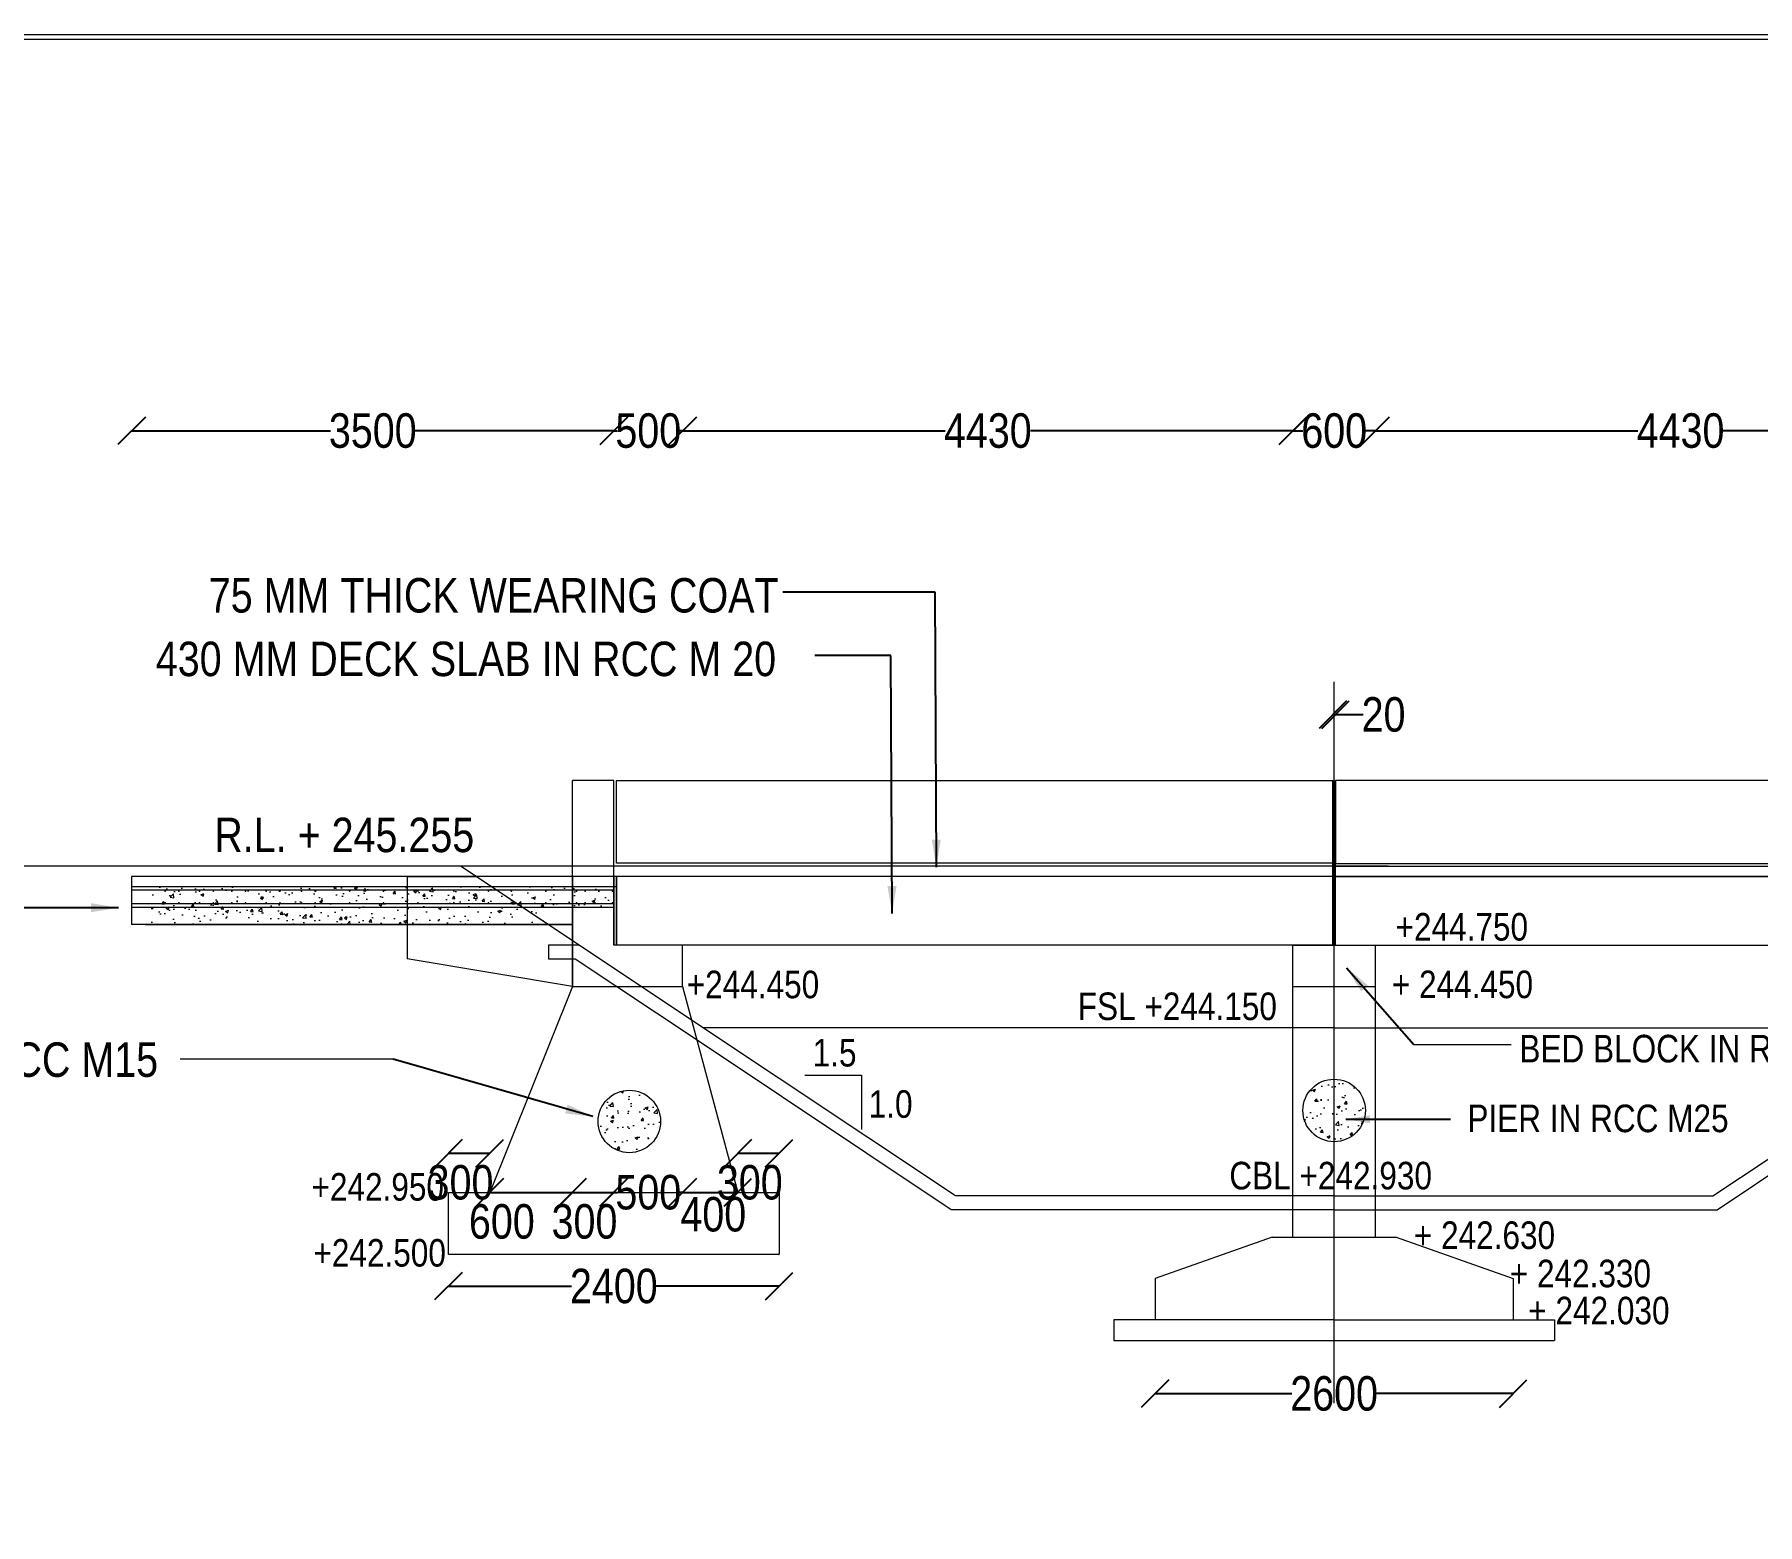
# Model space of a CAD drawing. Header units: millimetres. Extents: x 451477 to 512853, y -21633 to 24034.
# Drawn here: x 465391 to 477900, y 13215 to 24034 of the extents above; entities that cross this region are included whole.
import ezdxf

# ---------------------------------------------------------------- set-up
doc = ezdxf.new("R2010")
doc.units = ezdxf.units.MM
doc.header["$LTSCALE"] = 300
doc.header["$MEASUREMENT"] = 0
doc.styles.add('ARIAL NARROW', font='ARIALN.TTF', dxfattribs={"height": 250})
doc.dimstyles.get("Standard").update_dxf_attribs({"dimtxt": 200, "dimasz": 200, "dimexe": 0.18, "dimexo": 0.0625, "dimgap": 0.09, "dimtad": 0, "dimdec": 0, "dimzin": 0, "dimdsep": 46, "dimtxsty": 'ARIAL NARROW', "dimcen": 0.0851, "dimdle": 0.1, "dimse1": 1, "dimse2": 1, "dimadec": 0, "dimazin": 0, "dimtfac": 1, "dimtdec": 0, "dimtofl": 0, "dimtmove": 0, "dimatfit": 3, "dimfxl": 1, "dimtolj": 1, "dimtzin": 0, "dimarcsym": 0})
doc.dimstyles.new('STANDARD$0', dxfattribs={"dimscale": 88.888889, "dimtxt": 0.02, "dimasz": 0.02, "dimexe": 0.05, "dimexo": 0.1, "dimgap": 0.002, "dimtad": 2, "dimdec": 0, "dimzin": 1, "dimdsep": 46, "dimtxsty": 'Standard', "dimcen": 0.09, "dimadec": 0, "dimazin": 0, "dimtfac": 1, "dimtdec": 4, "dimtofl": 0, "dimtmove": 0, "dimatfit": 3, "dimfxl": 1, "dimtolj": 1, "dimtzin": 1, "dimarcsym": 0})
doc.dimstyles.new('STANDARD$7', dxfattribs={"dimtxt": 2, "dimasz": 2, "dimexe": 1.25, "dimexo": 0.625, "dimtad": 1, "dimdec": 0, "dimlfac": 0.5, "dimdsep": 46, "dimtxsty": 'ARIAL NARROW', "dimcen": 2.5, "dimdle": 0.1, "dimse1": 1, "dimse2": 1, "dimadec": 0, "dimazin": 0, "dimtfac": 1, "dimtdec": 0, "dimtmove": 0, "dimatfit": 3, "dimfxl": 1, "dimtolj": 1, "dimtzin": 0, "dimarcsym": 0})

# ---------------------------------------------------------------- blocks, each defined once
blk = doc.blocks.new('_Oblique')
at = {"color": 0, "linetype": 'ByBlock', "lineweight": -2}
blk.add_line((-0.5, -0.5), (0.5, 0.5), dxfattribs=at)
blk = doc.blocks.new('*D2')
at = {"color": 0, "lineweight": -2, "transparency": 16777216}
for p, q in [((474816, 19095), (474836, 19095)), ((474836, 19095), (475036, 19095))]:
    blk.add_line(p, q, dxfattribs=at)
at = {"layer": 'Defpoints', "color": 0, "lineweight": 9, "transparency": 16777216}
for p in [(474836, 19095), (474836, 18766), (474817, 18616)]:
    blk.add_point(p, dxfattribs=at)
at = {"color": 0, "lineweight": -2, "transparency": 16777216, "xscale": 200, "yscale": 200, "zscale": 200, "rotation": 180}
blk.add_blockref('_Oblique', (474817, 19095), dxfattribs=at)
at = {"color": 0, "lineweight": -2, "transparency": 16777216, "xscale": 200, "yscale": 200, "zscale": 200}
blk.add_blockref('_Oblique', (474836, 19095), dxfattribs=at)
at = {"color": 0, "lineweight": 9, "transparency": 16777216, "insert": (475185, 19095), "char_height": 250, "attachment_point": 5, "style": 'ARIAL NARROW'}
blk.add_mtext('\\A1;20', dxfattribs=at)
blk = doc.blocks.new('*D3')
at = {"color": 0, "lineweight": -2, "transparency": 16777216}
for p, q in [((473526, 14165), (474519, 14165)), ((476127, 14165), (475134, 14165))]:
    blk.add_line(p, q, dxfattribs=at)
at = {"layer": 'Defpoints', "color": 0, "lineweight": 9, "transparency": 16777216}
for p in [(473526, 14701), (476126, 14701), (476126, 14165)]:
    blk.add_point(p, dxfattribs=at)
at = {"color": 0, "lineweight": -2, "transparency": 16777216, "xscale": 200, "yscale": 200, "zscale": 200, "rotation": 180}
blk.add_blockref('_Oblique', (473526, 14165), dxfattribs=at)
at = {"color": 0, "lineweight": -2, "transparency": 16777216, "xscale": 200, "yscale": 200, "zscale": 200}
blk.add_blockref('_Oblique', (476126, 14165), dxfattribs=at)
at = {"color": 0, "lineweight": 9, "transparency": 16777216, "insert": (474826, 14165), "char_height": 250, "attachment_point": 5, "style": 'ARIAL NARROW'}
blk.add_mtext('\\A1;2600', dxfattribs=at)
blk = doc.blocks.new('*D5')
at = {"color": 0, "lineweight": -2, "transparency": 16777216}
for p, q in [((474526, 21156), (474600, 21156)), ((475126, 21156), (475053, 21156))]:
    blk.add_line(p, q, dxfattribs=at)
at = {"layer": 'Defpoints', "color": 0, "lineweight": 9, "transparency": 16777216}
for p in [(475126, 21156), (474526, 16245), (475126, 16245)]:
    blk.add_point(p, dxfattribs=at)
at = {"color": 0, "lineweight": -2, "transparency": 16777216, "xscale": 200, "yscale": 200, "zscale": 200, "rotation": 180}
blk.add_blockref('_Oblique', (474526, 21156), dxfattribs=at)
at = {"color": 0, "lineweight": -2, "transparency": 16777216, "xscale": 200, "yscale": 200, "zscale": 200}
blk.add_blockref('_Oblique', (475126, 21156), dxfattribs=at)
at = {"color": 0, "lineweight": 9, "transparency": 16777216, "insert": (474826, 21156), "char_height": 250, "attachment_point": 5, "style": 'ARIAL NARROW'}
blk.add_mtext('\\A1;600', dxfattribs=at)
blk = doc.blocks.new('*D10')
at = {"color": 0, "lineweight": -2, "transparency": 16777216}
for p, q in [((470096, 21156), (472002, 21156)), ((474527, 21156), (472621, 21156))]:
    blk.add_line(p, q, dxfattribs=at)
at = {"layer": 'Defpoints', "color": 0, "lineweight": 9, "transparency": 16777216}
for p in [(470097, 21156), (474526, 17421), (470097, 17271)]:
    blk.add_point(p, dxfattribs=at)
at = {"color": 0, "lineweight": -2, "transparency": 16777216, "xscale": 200, "yscale": 200, "zscale": 200, "rotation": 180}
blk.add_blockref('_Oblique', (470097, 21156), dxfattribs=at)
at = {"color": 0, "lineweight": -2, "transparency": 16777216, "xscale": 200, "yscale": 200, "zscale": 200}
blk.add_blockref('_Oblique', (474526, 21156), dxfattribs=at)
at = {"color": 0, "lineweight": 9, "transparency": 16777216, "insert": (472312, 21156), "char_height": 250, "attachment_point": 5, "style": 'ARIAL NARROW'}
blk.add_mtext('\\A1;4430', dxfattribs=at)
blk = doc.blocks.new('*D11')
at = {"color": 0, "lineweight": -2, "transparency": 16777216}
for p, q in [((469596, 21156), (469620, 21156)), ((470097, 21156), (470073, 21156))]:
    blk.add_line(p, q, dxfattribs=at)
at = {"layer": 'Defpoints', "color": 0, "lineweight": 9, "transparency": 16777216}
for p in [(469597, 21156), (469597, 16540), (470097, 16540)]:
    blk.add_point(p, dxfattribs=at)
at = {"color": 0, "lineweight": -2, "transparency": 16777216, "xscale": 200, "yscale": 200, "zscale": 200, "rotation": 180}
blk.add_blockref('_Oblique', (469597, 21156), dxfattribs=at)
at = {"color": 0, "lineweight": -2, "transparency": 16777216, "xscale": 200, "yscale": 200, "zscale": 200}
blk.add_blockref('_Oblique', (470097, 21156), dxfattribs=at)
at = {"color": 0, "lineweight": 9, "transparency": 16777216, "insert": (469847, 21156), "char_height": 250, "attachment_point": 5, "style": 'ARIAL NARROW'}
blk.add_mtext('\\A1;500', dxfattribs=at)
blk = doc.blocks.new('*D6')
at = {"color": 0, "lineweight": -2, "transparency": 16777216}
for p, q in [((475126, 21156), (477032, 21156)), ((479557, 21156), (477651, 21156))]:
    blk.add_line(p, q, dxfattribs=at)
at = {"layer": 'Defpoints', "color": 0, "lineweight": 9, "transparency": 16777216}
for p in [(479556, 21156), (475126, 17421), (479556, 17271)]:
    blk.add_point(p, dxfattribs=at)
at = {"color": 0, "lineweight": -2, "transparency": 16777216, "xscale": 200, "yscale": 200, "zscale": 200, "rotation": 180}
blk.add_blockref('_Oblique', (475126, 21156), dxfattribs=at)
at = {"color": 0, "lineweight": -2, "transparency": 16777216, "xscale": 200, "yscale": 200, "zscale": 200}
blk.add_blockref('_Oblique', (479556, 21156), dxfattribs=at)
at = {"color": 0, "lineweight": 9, "transparency": 16777216, "insert": (477341, 21156), "char_height": 250, "attachment_point": 5, "style": 'ARIAL NARROW'}
blk.add_mtext('\\A1;4430', dxfattribs=at)
blk = doc.blocks.new('*D9')
at = {"color": 0, "lineweight": -2, "transparency": 16777216}
for p, q in [((474526, 21156), (474600, 21156)), ((475127, 21156), (475053, 21156))]:
    blk.add_line(p, q, dxfattribs=at)
at = {"layer": 'Defpoints', "color": 0, "lineweight": 9, "transparency": 16777216}
for p in [(474527, 21156), (474527, 16245), (475126, 16245)]:
    blk.add_point(p, dxfattribs=at)
at = {"color": 0, "lineweight": -2, "transparency": 16777216, "xscale": 200, "yscale": 200, "zscale": 200, "rotation": 180}
blk.add_blockref('_Oblique', (474527, 21156), dxfattribs=at)
at = {"color": 0, "lineweight": -2, "transparency": 16777216, "xscale": 200, "yscale": 200, "zscale": 200}
blk.add_blockref('_Oblique', (475126, 21156), dxfattribs=at)
at = {"color": 0, "lineweight": 9, "transparency": 16777216, "insert": (474827, 21156), "char_height": 250, "attachment_point": 5, "style": 'ARIAL NARROW'}
blk.add_mtext('\\A1;600', dxfattribs=at)
blk = doc.blocks.new('*D16')
at = {"color": 0, "lineweight": -2, "transparency": 16777216}
blk.add_line((470097, 15626), (470497, 15626), dxfattribs=at)
at = {"layer": 'Defpoints', "color": 0, "lineweight": 9, "transparency": 16777216}
for p in [(470097, 15626), (470497, 15626), (470497, 15626)]:
    blk.add_point(p, dxfattribs=at)
at = {"color": 0, "lineweight": -2, "transparency": 16777216, "xscale": 200, "yscale": 200, "zscale": 200, "rotation": 180}
blk.add_blockref('_Oblique', (470097, 15626), dxfattribs=at)
at = {"color": 0, "lineweight": -2, "transparency": 16777216, "xscale": 200, "yscale": 200, "zscale": 200}
blk.add_blockref('_Oblique', (470497, 15626), dxfattribs=at)
at = {"color": 0, "lineweight": 9, "transparency": 16777216, "insert": (470319, 15466), "char_height": 250, "attachment_point": 5, "style": 'ARIAL NARROW'}
blk.add_mtext('\\A1;400', dxfattribs=at)
blk = doc.blocks.new('*D12')
at = {"color": 0, "lineweight": -2, "transparency": 16777216}
for p, q in [((466096, 21156), (467541, 21156)), ((469597, 21156), (468152, 21156))]:
    blk.add_line(p, q, dxfattribs=at)
at = {"layer": 'Defpoints', "color": 0, "lineweight": 9, "transparency": 16777216}
for p in [(466097, 21156), (469597, 17610), (466097, 17160)]:
    blk.add_point(p, dxfattribs=at)
at = {"color": 0, "lineweight": -2, "transparency": 16777216, "xscale": 200, "yscale": 200, "zscale": 200, "rotation": 180}
blk.add_blockref('_Oblique', (466097, 21156), dxfattribs=at)
at = {"color": 0, "lineweight": -2, "transparency": 16777216, "xscale": 200, "yscale": 200, "zscale": 200}
blk.add_blockref('_Oblique', (469597, 21156), dxfattribs=at)
at = {"color": 0, "lineweight": 9, "transparency": 16777216, "insert": (467847, 21156), "char_height": 250, "attachment_point": 5, "style": 'ARIAL NARROW'}
blk.add_mtext('\\A1;3500', dxfattribs=at)
blk = doc.blocks.new('*D14')
at = {"color": 0, "lineweight": -2, "transparency": 16777216}
for p, q in [((468396, 14945), (469289, 14945)), ((470797, 14945), (469904, 14945))]:
    blk.add_line(p, q, dxfattribs=at)
at = {"layer": 'Defpoints', "color": 0, "lineweight": 9, "transparency": 16777216}
for p in [(468396, 15245), (470797, 15245), (470797, 14945)]:
    blk.add_point(p, dxfattribs=at)
at = {"color": 0, "lineweight": -2, "transparency": 16777216, "xscale": 200, "yscale": 200, "zscale": 200, "rotation": 180}
blk.add_blockref('_Oblique', (468396, 14945), dxfattribs=at)
at = {"color": 0, "lineweight": -2, "transparency": 16777216, "xscale": 200, "yscale": 200, "zscale": 200}
blk.add_blockref('_Oblique', (470797, 14945), dxfattribs=at)
at = {"color": 0, "lineweight": 9, "transparency": 16777216, "insert": (469597, 14945), "char_height": 250, "attachment_point": 5, "style": 'ARIAL NARROW'}
blk.add_mtext('\\A1;2400', dxfattribs=at)
blk = doc.blocks.new('*D13')
at = {"color": 0, "lineweight": -2, "transparency": 16777216}
for p, q in [((469596, 15626), (469620, 15626)), ((470097, 15626), (470073, 15626))]:
    blk.add_line(p, q, dxfattribs=at)
at = {"layer": 'Defpoints', "color": 0, "lineweight": 9, "transparency": 16777216}
for p in [(469597, 15626), (470097, 15626), (470097, 15626)]:
    blk.add_point(p, dxfattribs=at)
at = {"color": 0, "lineweight": -2, "transparency": 16777216, "xscale": 200, "yscale": 200, "zscale": 200, "rotation": 180}
blk.add_blockref('_Oblique', (469597, 15626), dxfattribs=at)
at = {"color": 0, "lineweight": -2, "transparency": 16777216, "xscale": 200, "yscale": 200, "zscale": 200}
blk.add_blockref('_Oblique', (470097, 15626), dxfattribs=at)
at = {"color": 0, "lineweight": 9, "transparency": 16777216, "insert": (469847, 15626), "char_height": 250, "attachment_point": 5, "style": 'ARIAL NARROW'}
blk.add_mtext('\\A1;500', dxfattribs=at)
blk = doc.blocks.new('*D15')
at = {"color": 0, "lineweight": -2, "transparency": 16777216}
blk.add_line((469296, 15626), (469596, 15626), dxfattribs=at)
at = {"layer": 'Defpoints', "color": 0, "lineweight": 9, "transparency": 16777216}
for p in [(469297, 15626), (469596, 15626), (469596, 15626)]:
    blk.add_point(p, dxfattribs=at)
at = {"color": 0, "lineweight": -2, "transparency": 16777216, "xscale": 200, "yscale": 200, "zscale": 200, "rotation": 180}
blk.add_blockref('_Oblique', (469297, 15626), dxfattribs=at)
at = {"color": 0, "lineweight": -2, "transparency": 16777216, "xscale": 200, "yscale": 200, "zscale": 200}
blk.add_blockref('_Oblique', (469596, 15626), dxfattribs=at)
at = {"color": 0, "lineweight": 9, "transparency": 16777216, "insert": (469384, 15414), "char_height": 250, "attachment_point": 5, "style": 'ARIAL NARROW'}
blk.add_mtext('\\A1;300', dxfattribs=at)
blk = doc.blocks.new('*D17')
at = {"color": 0, "lineweight": -2, "transparency": 16777216}
blk.add_line((468696, 15626), (469296, 15626), dxfattribs=at)
at = {"layer": 'Defpoints', "color": 0, "lineweight": 9, "transparency": 16777216}
for p in [(468697, 15626), (469296, 15626), (469296, 15626)]:
    blk.add_point(p, dxfattribs=at)
at = {"color": 0, "lineweight": -2, "transparency": 16777216, "xscale": 200, "yscale": 200, "zscale": 200, "rotation": 180}
blk.add_blockref('_Oblique', (468697, 15626), dxfattribs=at)
at = {"color": 0, "lineweight": -2, "transparency": 16777216, "xscale": 200, "yscale": 200, "zscale": 200}
blk.add_blockref('_Oblique', (469296, 15626), dxfattribs=at)
at = {"color": 0, "lineweight": 9, "transparency": 16777216, "insert": (468784, 15414), "char_height": 250, "attachment_point": 5, "style": 'ARIAL NARROW'}
blk.add_mtext('\\A1;600', dxfattribs=at)
blk = doc.blocks.new('*D18')
at = {"color": 0, "lineweight": -2, "transparency": 16777216}
blk.add_line((468396, 15910), (468697, 15910), dxfattribs=at)
at = {"layer": 'Defpoints', "color": 0, "lineweight": 9, "transparency": 16777216}
for p in [(468397, 15910), (468696, 15910), (468696, 15910)]:
    blk.add_point(p, dxfattribs=at)
at = {"color": 0, "lineweight": -2, "transparency": 16777216, "xscale": 200, "yscale": 200, "zscale": 200, "rotation": 180}
blk.add_blockref('_Oblique', (468397, 15910), dxfattribs=at)
at = {"color": 0, "lineweight": -2, "transparency": 16777216, "xscale": 200, "yscale": 200, "zscale": 200}
blk.add_blockref('_Oblique', (468696, 15910), dxfattribs=at)
at = {"color": 0, "lineweight": 9, "transparency": 16777216, "insert": (468484, 15698), "char_height": 250, "attachment_point": 5, "style": 'ARIAL NARROW'}
blk.add_mtext('\\A1;300', dxfattribs=at)
blk = doc.blocks.new('*D19')
at = {"color": 0, "lineweight": -2, "transparency": 16777216}
blk.add_line((470497, 15910), (470797, 15910), dxfattribs=at)
at = {"layer": 'Defpoints', "color": 0, "lineweight": 9, "transparency": 16777216}
for p in [(470497, 15910), (470796, 15910), (470796, 15910)]:
    blk.add_point(p, dxfattribs=at)
at = {"color": 0, "lineweight": -2, "transparency": 16777216, "xscale": 200, "yscale": 200, "zscale": 200, "rotation": 180}
blk.add_blockref('_Oblique', (470497, 15910), dxfattribs=at)
at = {"color": 0, "lineweight": -2, "transparency": 16777216, "xscale": 200, "yscale": 200, "zscale": 200}
blk.add_blockref('_Oblique', (470796, 15910), dxfattribs=at)
at = {"color": 0, "lineweight": 9, "transparency": 16777216, "insert": (470584, 15698), "char_height": 250, "attachment_point": 5, "style": 'ARIAL NARROW'}
blk.add_mtext('\\A1;300', dxfattribs=at)

msp = doc.modelspace()

# ---------------------------------------------------------------- hatches: boundary and pattern name
at = {"lineweight": 9}
h = msp.add_hatch(dxfattribs=at)
h.set_pattern_fill('AR-CONC', color=0, scale=30, style=0)
h.set_pattern_definition([(50, (-105221.99, 36864.14), (215.178055, -18.82564), [22.5, -247.5]), (355, (-105222, 36864.14), (-41.6254, 225.65764), [18, -198]), (100.4514, (-105204.06, 36862.58), (173.552815, 206.83186), [19.12206, -210.34263]), (46.1842, (-105222, 36924.14), (320.17231, -49.6557), [33.75, -371.25]), (96.6356, (-105195.3, 36920), (280.39881, 292.23536), [28.68309, -315.5139]), (351.1842, (-105222, 36924.14), (280.39858, 292.23558), [27, -297]), (21, (-105191.99, 36909.14), (179.072116, -120.785667), [22.5, -247.5]), (326, (-105192, 36909.14), (72.9946, 217.54501), [18, -198]), (71.4514, (-105177.07, 36899.08), (252.06679, 96.75915), [19.12206, -210.34263]), (37.5, (-105221.99, 36864.144), (3.647957, 99.868156), [0, -195.6, 0, -201, 0, -198.75]), (7.5, (-105221.99, 36864.14), (78.920861, 118.323514), [0, -114.6, 0, -191.1, 0, -75.75]), (327.5, (-105288.89, 36864.14), (160.146731, -6.766462), [0, -75, 0, -234, 0, -310.5]), (317.5, (-105318.89, 36864.14), (174.95585, 30.031495), [0, -97.5, 0, -155.4, 0, -220.5])])
h.paths.add_polyline_path([(469596.5, 17845.9), (466196.5, 17845.9), (466196.5, 17570.9), (469096.5, 17570.9), (469096.5, 17695.9), (469596.5, 17695.9)])
h = msp.add_hatch(dxfattribs=at)
h.set_pattern_fill('AR-CONC', color=0, scale=30, style=0)
h.set_pattern_definition([(50, (-86165.76, -85613.62), (215.178055, -18.82564), [22.5, -247.5]), (355, (-86165.76, -85613.62), (-41.6254, 225.65764), [18, -198]), (100.4514, (-86147.83, -85615.2), (173.552815, 206.83186), [19.12206, -210.34263]), (46.1842, (-86165.76, -85553.62), (320.17231, -49.6557), [33.75, -371.25]), (96.6356, (-86139.08, -85557.76), (280.39881, 292.23536), [28.68309, -315.5139]), (351.1842, (-86165.76, -85553.62), (280.39858, 292.23558), [27, -297]), (21, (-86135.76, -85568.62), (179.072116, -120.785667), [22.5, -247.5]), (326, (-86135.76, -85568.62), (72.9946, 217.54501), [18, -198]), (71.4514, (-86120.84, -85578.7), (252.06679, 96.75915), [19.12206, -210.34263]), (37.5, (-86165.76, -85613.625), (3.647957, 99.868156), [0, -195.6, 0, -201, 0, -198.75]), (7.5, (-86165.76, -85613.62), (78.920861, 118.323514), [0, -114.6, 0, -191.1, 0, -75.75]), (327.5, (-86232.66, -85613.625), (160.146731, -6.766462), [0, -75, 0, -234, 0, -310.5]), (317.5, (-86262.66, -85613.62), (174.95585, 30.031495), [0, -97.5, 0, -155.4, 0, -220.5])])
edge = h.paths.add_edge_path()
edge.add_arc((474821.8, 16221.3), 226.8, 0, 360)
h = msp.add_hatch(dxfattribs=at)
h.set_pattern_fill('AR-CONC', color=0, scale=30, style=0)
h.set_pattern_definition([(50, (-84469.86, -85885.66), (215.178055, -18.82564), [22.5, -247.5]), (355, (-84469.86, -85885.66), (-41.6254, 225.65764), [18, -198]), (100.4514, (-84451.93, -85887.23), (173.552815, 206.83186), [19.12206, -210.34263]), (46.1842, (-84469.86, -85825.66), (320.17231, -49.6557), [33.75, -371.25]), (96.6356, (-84443.18, -85829.8), (280.39881, 292.23536), [28.68309, -315.5139]), (351.1842, (-84469.86, -85825.66), (280.39858, 292.23558), [27, -297]), (21, (-84439.86, -85840.66), (179.072116, -120.785667), [22.5, -247.5]), (326, (-84439.86, -85840.66), (72.9946, 217.54501), [18, -198]), (71.4514, (-84424.94, -85850.73), (252.06679, 96.75915), [19.12206, -210.34263]), (37.5, (-84469.86, -85885.66), (3.647957, 99.868156), [0, -195.6, 0, -201, 0, -198.75]), (7.5, (-84469.86, -85885.66), (78.920861, 118.323514), [0, -114.6, 0, -191.1, 0, -75.75]), (327.5, (-84536.76, -85885.66), (160.146731, -6.766462), [0, -75, 0, -234, 0, -310.5]), (317.5, (-84566.76, -85885.66), (174.95585, 30.031495), [0, -97.5, 0, -155.4, 0, -220.5])])
edge = h.paths.add_edge_path()
edge.add_arc((469709.4, 16141.2), 226.8, 0, 360)

# ---------------------------------------------------------------- linework, layer by layer
at = {"color": 0, "lineweight": 9}
for p, q in [((451512, 23998.6), (512818, 23998.6)), ((474826.5, 14096), (474826.5, 19333.5)), ((469296.5, 18015.9), (469296.7, 18615.9)), ((469596.5, 18615.9), (469296.5, 18615.9)), ((469596.7, 18615.9), (469296.7, 18615.9)), ((469536.5, 18615.9), (469356.5, 18615.9)), ((469536.7, 18615.9), (469356.7, 18615.9)), ((469596.5, 17920.9), (469596.5, 18615.9)), ((474816.5, 17440.9), (474816.5, 18615.9)), ((474816.5, 18015.9), (474816.5, 18615.9)), ((474836.5, 17440.9), (474836.5, 18615.9)), ((469296.5, 17120.9), (469296.5, 18015.9)), ((475218.5, 17995.9), (460576, 17995.9)), ((469596.1, 17920.9), (466096.1, 17920.9)), ((466096.1, 17920.9), (466096.1, 17570.9)), ((469596.5, 17920.9), (466196.5, 17920.9)), ((468596.5, 17920.9), (468096.5, 17920.9)), ((468096.5, 17920.9), (468596.5, 17920.9)), ((468096.5, 17920.9), (468096.5, 17320.9)), ((469796.5, 17120.9), (468484, 17995.9)), ((474816.5, 17920.9), (468596.5, 17920.9)), ((474816.5, 17920.9), (469051.5, 17920.9)), ((469296.5, 17920.9), (469296.5, 17120.9)), ((469596.5, 17920.9), (469596.5, 17420.9)), ((469596.5, 17420.9), (469596.5, 17920.9)), ((469616.5, 17920.9), (469616.5, 17420.9)), ((469616.5, 17420.9), (469616.5, 17920.9)), ((474816.5, 17420.9), (474816.5, 17940.9)), ((474816.5, 17420.9), (474816.5, 17920.9)), ((474826.5, 17995.9), (486860.9, 17995.9)), ((474836.5, 17420.9), (474836.5, 17940.9)), ((474836.5, 17420.9), (474836.5, 17920.9)), ((480601.5, 17920.9), (474836.5, 17920.9)), ((474836.5, 17920.9), (481356.5, 17920.9)), ((469616.1, 17845.9), (466096.1, 17845.9)), ((469596.1, 17820.9), (466096.1, 17820.9)), ((469616.5, 17845.9), (466196.5, 17845.9)), ((469596.5, 17820.9), (466196.5, 17820.9)), ((469596.1, 17720.9), (466096.1, 17720.9)), ((469596.1, 17695.9), (466096.1, 17695.9)), ((469596.5, 17720.9), (466196.5, 17720.9)), ((469596.5, 17695.9), (466196.5, 17695.9)), ((469296.5, 17570.9), (466096.1, 17570.9)), ((469296.5, 17570.9), (466196.5, 17570.9)), ((469346.5, 17420.9), (469121.5, 17420.9)), ((469121.5, 17420.9), (469121.5, 17320.9)), ((469296.5, 17420.9), (469296.5, 17120.9)), ((470096.5, 17420.9), (469596.5, 17420.9)), ((470096.5, 17420.9), (469596.5, 17420.9)), ((474826.5, 17420.9), (469951.5, 17420.9)), ((470096.5, 17120.9), (470096.5, 17420.9)), ((470096.5, 17120.9), (470096.5, 17420.9)), ((470096.5, 17120.9), (470096.5, 17420.9)), ((470096.5, 17120.9), (470096.5, 17420.9)), ((474526.5, 15300.6), (474526.5, 17420.9)), ((474526.5, 17420.9), (475126.5, 17420.9)), ((474816.5, 17420.9), (474836.5, 17420.9)), ((474826.5, 17420.9), (479701.5, 17420.9)), ((475126.5, 15300.6), (475126.5, 17420.9)), ((469296.5, 17120.9), (468096.5, 17320.9)), ((469121.5, 17320.9), (469316.1, 17320.9)), ((470200.8, 16731.2), (469315.4, 17320.8)), ((469296.5, 17120.9), (468696.5, 15626.1)), ((469296.5, 17120.9), (470096.5, 17120.9)), ((469296.5, 17120.9), (470096.5, 17120.9)), ((470161.6, 16877.5), (469796.5, 17120.9)), ((470096.5, 17120.9), (470496.5, 15626.1)), ((474526.5, 17120.9), (475126.5, 17120.9)), ((472077, 15600.6), (470161.6, 16877.5)), ((474826.5, 16820.9), (470246.5, 16820.9)), ((474826.5, 16820.9), (479406.5, 16820.9)), ((477576, 15600.6), (479475, 16866.5)), ((472046.5, 15500.7), (470200.8, 16731.2)), ((475405.2, 16699), (476110.7, 16699)), ((477606.5, 15500.7), (479452.2, 16731.2)), ((467994.1, 16593.2), (466448.8, 16593.2)), ((470983.6, 16478.1), (471395.2, 16478.1)), ((471395.2, 16478.1), (471395.2, 16082.8)), ((468396.5, 15176.6), (468396.5, 15626.1)), ((468396.5, 15626.1), (468696.5, 15626.1)), ((468765.9, 15626.1), (470575.5, 15626.1)), ((470496.5, 15626.1), (470796.5, 15626.1)), ((470796.5, 15626.1), (470796.5, 15176.6)), ((474826.5, 15600.9), (472076.5, 15600.9)), ((474826.5, 15600.6), (472077, 15600.6)), ((474826.5, 15600.9), (477576.5, 15600.9)), ((474826.5, 15600.6), (477576, 15600.6)), ((474826.5, 15500.6), (472046.8, 15500.6)), ((474826.5, 15500.6), (477576, 15500.6)), ((474826.5, 15500.6), (477606.2, 15500.6)), ((474376.5, 15300.6), (473526.5, 15000.6)), ((474376.5, 15300.6), (474526.5, 15300.6)), ((474526.5, 15300.6), (475126.5, 15300.6)), ((475126.5, 15300.6), (475276.5, 15300.6)), ((475276.5, 15300.6), (476126.5, 15000.6)), ((468397, 15176.1), (468396.5, 15176.6)), ((470796, 15176.1), (468397, 15176.1)), ((473526.5, 15000.6), (473526.5, 14700.6)), ((476126.5, 15000.6), (476126.5, 14700.6)), ((474826.5, 14700.6), (473226.5, 14700.6)), ((473226.5, 14700.6), (473226.5, 14550.6)), ((473926.5, 14700.6), (473776.5, 14700.6)), ((474826.5, 14700.6), (475726.5, 14700.6)), ((475726.5, 14700.6), (476426.5, 14700.6)), ((476426.5, 14700.6), (476426.5, 14550.6)), ((473226.5, 14550.6), (476426.5, 14550.6))]:
    msp.add_line(p, q, dxfattribs=at)
at = {"color": 0, "linetype": 'ByBlock', "lineweight": 9}
for points in [[(451477, 24033.6), (512853, 24033.6), (512853, -21632.9), (451477, -21632.9)], [(451512, 23998.6), (512818, 23998.6), (512818, -21597.9), (451512, -21597.9)]]:
    msp.add_lwpolyline(points, close=True, dxfattribs=at)
at = {"color": 0, "lineweight": 9}
for points in [[(469616.9, 18615.9), (474816.5, 18615.9), (474816.5, 18015.9), (469616.9, 18015.9)], [(480036.1, 18615.9), (474836.5, 18615.9), (474836.5, 18015), (480036.1, 18015)]]:
    msp.add_lwpolyline(points, close=True, dxfattribs=at)
at = {"color": 0, "lineweight": 9, "const_width": 6.25, "flags": 128}
for points in [[(466342.3, 17813.9, -1), (466336, 17813.9, -1)], [(466442.6, 17813.9, -1), (466436.4, 17813.9, -1)], [(466592.3, 17813.9, -1), (466586, 17813.9, -1)], [(466692.6, 17813.9, -1), (466686.4, 17813.9, -1)], [(466826.4, 17813.9, -1), (466820.1, 17813.9, -1)], [(466926.7, 17813.9, -1), (466920.5, 17813.9, -1)], [(467076.4, 17813.9, -1), (467070.1, 17813.9, -1)], [(467176.7, 17813.9, -1), (467170.5, 17813.9, -1)], [(467332.2, 17813.9, -1), (467325.9, 17813.9, -1)], [(467432.6, 17813.9, -1), (467426.3, 17813.9, -1)], [(467682.2, 17813.9, -1), (467675.9, 17813.9, -1)], [(467682.6, 17813.9, -1), (467676.3, 17813.9, -1)], [(467927.9, 17813.9, -1), (467921.7, 17813.9, -1)], [(467928.3, 17813.9, -1), (467922, 17813.9, -1)], [(468177.9, 17813.9, -1), (468171.7, 17813.9, -1)], [(468178.3, 17813.9, -1), (468172, 17813.9, -1)], [(468439.2, 17813.9, -1), (468433, 17813.9, -1)], [(468439.6, 17813.9, -1), (468433.4, 17813.9, -1)], [(468689.2, 17813.9, -1), (468683, 17813.9, -1)], [(468689.6, 17813.9, -1), (468683.4, 17813.9, -1)], [(468855.9, 17813.9, -1), (468849.6, 17813.9, -1)], [(468856.2, 17813.9, -1), (468850, 17813.9, -1)], [(469105.9, 17813.9, -1), (469099.6, 17813.9, -1)], [(469106.2, 17813.9, -1), (469100, 17813.9, -1)], [(469328.5, 17813.9, -1), (469322.2, 17813.9, -1)], [(469328.9, 17813.9, -1), (469322.6, 17813.9, -1)], [(469391.8, 17813.9, -1), (469385.5, 17813.9, -1)], [(469591.1, 17813.9, -1), (469584.8, 17813.9, -1)], [(466342.3, 17728.1, -1), (466336, 17728.1, -1)], [(466442.6, 17728.1, -1), (466436.4, 17728.1, -1)], [(466592.3, 17728.1, -1), (466586, 17728.1, -1)], [(466692.6, 17728.1, -1), (466686.4, 17728.1, -1)], [(466826.4, 17728.1, -1), (466820.1, 17728.1, -1)], [(466926.7, 17728.1, -1), (466920.5, 17728.1, -1)], [(467076.4, 17728.1, -1), (467070.1, 17728.1, -1)], [(467176.7, 17728.1, -1), (467170.5, 17728.1, -1)], [(467332.2, 17728.1, -1), (467325.9, 17728.1, -1)], [(467432.6, 17728.1, -1), (467426.3, 17728.1, -1)], [(467682.2, 17728.1, -1), (467675.9, 17728.1, -1)], [(467682.6, 17728.1, -1), (467676.3, 17728.1, -1)], [(467927.9, 17728.1, -1), (467921.7, 17728.1, -1)], [(467928.3, 17728.1, -1), (467922, 17728.1, -1)], [(468177.9, 17728.1, -1), (468171.7, 17728.1, -1)], [(468178.3, 17728.1, -1), (468172, 17728.1, -1)], [(468439.2, 17728.1, -1), (468433, 17728.1, -1)], [(468439.6, 17728.1, -1), (468433.4, 17728.1, -1)], [(468689.2, 17728.1, -1), (468683, 17728.1, -1)], [(468689.6, 17728.1, -1), (468683.4, 17728.1, -1)], [(468855.9, 17728.1, -1), (468849.6, 17728.1, -1)], [(468856.2, 17728.1, -1), (468850, 17728.1, -1)], [(469105.9, 17728.1, -1), (469099.6, 17728.1, -1)], [(469106.2, 17728.1, -1), (469100, 17728.1, -1)], [(469328.5, 17728.1, -1), (469322.2, 17728.1, -1)], [(469328.9, 17728.1, -1), (469322.6, 17728.1, -1)], [(469391.8, 17728.1, -1), (469385.5, 17728.1, -1)], [(469591.1, 17728.1, -1), (469584.8, 17728.1, -1)]]:
    msp.add_lwpolyline(points, format="xyb", close=True, dxfattribs=at)
at = {"color": 0, "lineweight": 9}
msp.add_lwpolyline([(466196.5, 17570.9), (469296.5, 17570.9)], dxfattribs=at)
for centre in [(474826.1, 16221.2), (469709.4, 16141.2)]:
    msp.add_circle(centre, 226.8, dxfattribs=at)
for centre, start, end in [((469316.1, 17320.4), 56.30993, 90), ((472046.8, 15501.1), 236.30993, 270), ((477606.2, 15501.1), 270, 303.69007), ((470796, 15176.6), 270, 0)]:
    msp.add_arc(centre, 0.5, start, end, dxfattribs=at)

# ---------------------------------------------------------------- texts
at = {"color": 0, "lineweight": 9, "style": 'ARIAL NARROW'}
for s, height, p in [('75 MM THICK WEARING COAT', 250, (466656.7, 19836.5)), ('430 MM DECK SLAB IN RCC M 20', 250, (466272, 19374.8)), ('R.L. + 245.255', 250, (466696.7, 18096.7)), ('+ 244.450', 200, (475244.6, 17036.6)), ('+ 242.630', 200, (475404.6, 15215.5)), ('+ 242.330', 200, (476101.1, 14937.4)), ('+ 242.030', 200, (476235.4, 14668.4))]:
    msp.add_text(s, height=height, dxfattribs=at).set_placement(p)
at = {"color": 0, "lineweight": 9, "char_height": 200, "width": 2930.825, "attachment_point": 1, "style": 'ARIAL NARROW'}
for s, insert in [(' +244.750', (475208.3, 17654.4)), (' +244.450', (470062.3, 17235.9)), ('FSL +244.150', (472964.8, 17077.5)), ('1.5', (471040.2, 16740.3)), ('1.0', (471447.2, 16367.8)), (' +242.950', (467338.3, 15766.4)), (' +242.500', (467352.3, 15287.4))]:
    msp.add_mtext(s, dxfattribs=dict(at, insert=insert))
at = {"color": 0, "lineweight": 9, "style": 'ARIAL NARROW'}
for s, insert, char_height, attachment_point in [('BED BLOCK IN RCC M25', (476171.1, 16668.6), 200, 4), ('ABUTMENT IN CC M15', (466288.4, 16588.4), 250, 6), ('PIER IN RCC M25', (475793.5, 16162.1), 200, 4), ('CBL +242.930', (474065.2, 15746.7), 200, 4)]:
    msp.add_mtext(s, dxfattribs=dict(at, insert=insert, char_height=char_height, attachment_point=attachment_point))

# ---------------------------------------------------------------- dimensions: what is measured, and where the dimension line sits
at = {"color": 0, "lineweight": 9}
for base, p1, p2, picture, middle in [((466096.5, 21156.2), (469596.5, 17609.6), (466096.5, 17159.6), '*D12', (467846.5, 21156.2)), ((469596.5, 21156.2), (470096.5, 16540), (469596.5, 16540), '*D11', (469846.5, 21156.2)), ((470096.5, 21155.7), (474526.5, 17420.9), (470096.5, 17270.9), '*D10', (472311.5, 21155.7)), ((474526.6, 21155.7), (475126.5, 16245), (474526.6, 16245), '*D9', (474826.5, 21155.7))]:
    dim = msp.add_linear_dim(base=base, p1=p1, p2=p2, angle=180, dimstyle='Standard', override={"dimtxt": 250, "dimblk1": 'Oblique', "dimblk2": 'Oblique', "dimsah": 1}, dxfattribs=at)
    dim.commit()
    dim.dimension.update_dxf_attribs({"geometry": picture, "text_midpoint": middle})
for base, p1, p2, dimstyle, override, picture, middle in [((475126.4, 21155.7), (474526.5, 16245), (475126.4, 16245), 'Standard', {"dimtxt": 250, "dimblk1": 'Oblique', "dimblk2": 'Oblique', "dimsah": 1}, '*D5', (474826.5, 21155.7)), ((479556.5, 21155.7), (475126.5, 17420.9), (479556.5, 17270.9), 'Standard', {"dimtxt": 250, "dimblk1": 'Oblique', "dimblk2": 'Oblique', "dimsah": 1}, '*D6', (477341.5, 21155.7)), ((474836.5, 19094.9), (474816.5, 18615.9), (474836.5, 18765.9), 'Standard', {"dimtxt": 250, "dimblk1": 'Oblique', "dimblk2": 'Oblique', "dimsah": 1}, '*D2', (475184.8, 19094.9)), ((470096.5, 15626.1), (469596.5, 15626.1), (470096.5, 15626.1), 'STANDARD$0', {"dimscale": 1, "dimtxt": 250, "dimasz": 200, "dimexe": 0.18, "dimexo": 0.0625, "dimgap": 0.09, "dimtad": 0, "dimzin": 0, "dimtxsty": 'ARIAL NARROW', "dimblk1": 'Oblique', "dimblk2": 'Oblique', "dimsah": 1, "dimcen": 0.0851, "dimdle": 0.1, "dimse1": 1, "dimse2": 1, "dimtdec": 0, "dimtzin": 0}, '*D13', (469846.5, 15626.1)), ((470796.5, 14945), (468396.5, 15244.8), (470796.5, 15244.8), 'STANDARD$0', {"dimscale": 1, "dimtxt": 250, "dimasz": 200, "dimexe": 0.18, "dimexo": 0.0625, "dimgap": 0.09, "dimtad": 0, "dimzin": 0, "dimtxsty": 'ARIAL NARROW', "dimblk1": 'Oblique', "dimblk2": 'Oblique', "dimsah": 1, "dimcen": 0.0851, "dimdle": 0.1, "dimse1": 1, "dimse2": 1, "dimtdec": 0, "dimtzin": 0}, '*D14', (469596.5, 14945)), ((476126.5, 14165), (473526.5, 14700.6), (476126.5, 14700.6), 'Standard', {"dimtxt": 250, "dimblk1": 'Oblique', "dimblk2": 'Oblique', "dimsah": 1}, '*D3', (474826.5, 14165))]:
    dim = msp.add_linear_dim(base=base, p1=p1, p2=p2, dimstyle=dimstyle, override=override, dxfattribs=at)
    dim.commit()
    dim.dimension.update_dxf_attribs({"geometry": picture, "text_midpoint": middle})
for base, p1, p2, picture, middle in [((468696.4, 15909.6), (468396.6, 15909.6), (468696.4, 15909.6), '*D18', (468484.5, 15697.5)), ((470796.4, 15909.6), (470496.6, 15909.6), (470796.4, 15909.6), '*D19', (470584.5, 15697.5)), ((469296.3, 15626.1), (468696.5, 15626.1), (469296.3, 15625.9), '*D17', (468784.4, 15414)), ((469596.3, 15626.1), (469296.5, 15626.1), (469596.3, 15626.1), '*D15', (469384.4, 15414)), ((470496.5, 15626.1), (470096.8, 15626.1), (470496.5, 15626.1), '*D16', (470319.4, 15466.5))]:
    dim = msp.add_linear_dim(base=base, p1=p1, p2=p2, dimstyle='STANDARD$0', override={"dimscale": 1, "dimtxt": 250, "dimasz": 200, "dimexe": 0.18, "dimexo": 0.0625, "dimgap": 0.09, "dimtad": 0, "dimzin": 0, "dimtxsty": 'ARIAL NARROW', "dimblk1": 'Oblique', "dimblk2": 'Oblique', "dimsah": 1, "dimcen": 0.0851, "dimdle": 0.1, "dimse1": 1, "dimse2": 1, "dimtdec": 0, "dimtmove": 2, "dimtzin": 0}, dxfattribs=at)
    dim.commit()
    dim.dimension.update_dxf_attribs({"geometry": picture, "text_midpoint": middle, "dimtype": 160})

# ---------------------------------------------------------------- leaders
for points, override in [([(471938.7, 17987.3), (471930.3, 19983.6), (470824.5, 19983.6)], {"dimtxt": 200, "dimasz": 200, "dimexe": 0.18, "dimexo": 0.0625, "dimgap": 0.09, "dimtad": 0, "dimtoh": 1, "dimlfac": 1, "dimzin": 0, "dimcen": 0.09, "dimtdec": 4, "dimtofl": 0}), ([(471617.3, 17650.2), (471608.9, 19523.5), (471056, 19523.5)], {"dimtxt": 200, "dimasz": 200, "dimexe": 0.18, "dimexo": 0.0625, "dimgap": 0.09, "dimtad": 0, "dimtoh": 1, "dimlfac": 1, "dimzin": 0, "dimcen": 0.09, "dimtdec": 4, "dimtofl": 0}), ([(466001.4, 17693.2), (464345.3, 17693.1)], {"dimtxt": 200, "dimasz": 200, "dimexe": 0.18, "dimexo": 0.0625, "dimgap": 0.09, "dimtad": 0, "dimtoh": 1, "dimlfac": 1, "dimzin": 0, "dimcen": 0.09, "dimtdec": 4, "dimtofl": 0}), ([(474915.9, 17257.8), (475405.2, 16699)], {"dimtxt": 200, "dimasz": 200, "dimexe": 0.18, "dimexo": 0.0625, "dimgap": 0.09, "dimtad": 0, "dimtoh": 1, "dimlfac": 1, "dimzin": 0, "dimcen": 0.09, "dimtdec": 4, "dimtofl": 0}), ([(469445.1, 16176.2), (467994.1, 16593.2)], {"dimtxt": 200, "dimasz": 200, "dimexe": 0.18, "dimexo": 0.0625, "dimgap": 0.09, "dimtad": 0, "dimtoh": 1, "dimlfac": 1, "dimzin": 0, "dimcen": 0.09, "dimtdec": 4, "dimtofl": 0}), ([(474911.1, 16157), (475672, 16157)], {"dimtxt": 200, "dimasz": 175, "dimexe": 0.18, "dimexo": 0.0625, "dimgap": 0.09, "dimtad": 0, "dimtoh": 1, "dimlfac": 1, "dimzin": 0, "dimcen": 0.09, "dimtdec": 4, "dimtofl": 0})]:
    msp.add_leader(points, dimstyle='STANDARD$7', override=override, dxfattribs=at)

doc.saveas('drawing.dxf')
